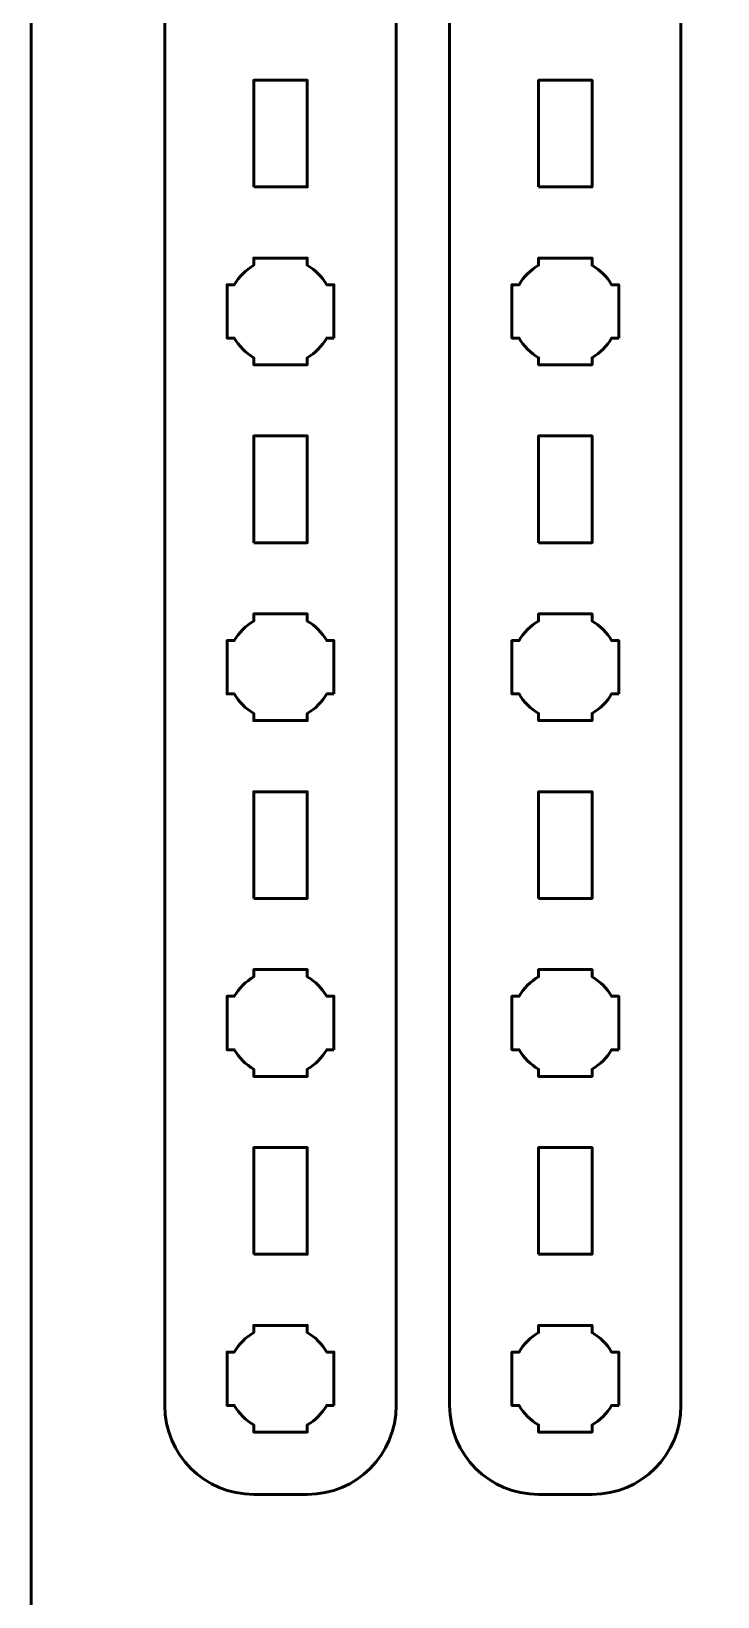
# Model space of a CAD drawing. Header units: centimetres. Extents: x -21 to 0, y -29.7 to 0.
# Drawn here: x -21 to -17.14, y -20.47 to -11.67 of the extents above; entities that cross this region are included whole.
import ezdxf

# ---------------------------------------------------------------- set-up
doc = ezdxf.new("R2010")
doc.units = ezdxf.units.CM
doc.header["$MEASUREMENT"] = 0
doc.layers.add('Layer 1', color=7, linetype='Continuous')

msp = doc.modelspace()

# ---------------------------------------------------------------- linework, layer by layer
at = {"layer": 'Layer 1', "color": 1, "lineweight": 53}
msp.add_open_spline([(-21.00003, -29.19995), (-21.00003, -29.19995), (-21.00003, -2.29992), (-21.00003, -2.29992), (-21.00003, -2.29992), (-21.00003, -2.21709), (-20.93286, -2.14992), (-20.85003, -2.14992), (-20.85003, -2.14992), (-20.7672, -2.14992), (-20.70003, -2.08275), (-20.70003, -1.99992), (-20.70003, -1.99992), (-20.70003, -1.91709), (-20.7672, -1.84992), (-20.85003, -1.84992), (-20.85003, -1.84992), (-20.93286, -1.84992), (-21.00003, -1.78275), (-21.00003, -1.69992), (-21.00003, -1.69992), (-21.00003, -1.61709), (-20.93286, -1.54992), (-20.85003, -1.54992), (-20.85003, -1.54992), (-20.7672, -1.54992), (-20.70003, -1.48275), (-20.70003, -1.39992), (-20.70003, -1.39992), (-20.70003, -1.31709), (-20.7672, -1.24992), (-20.85003, -1.24992), (-20.85003, -1.24992), (-20.93286, -1.24992), (-21.00003, -1.18275), (-21.00003, -1.09992), (-21.00003, -1.09992), (-21.00003, -1.09992), (-21.00003, -0.49992), (-21.00003, -0.49992), (-21.00003, -0.49992), (-21.00003, -0.22295), (-20.77694, 0.00004), (-20.49994, 0.00004), (-20.49994, 0.00004), (-20.49994, 0.00004), (-0.50008, 0.00004), (-0.50008, 0.00004), (-0.50008, 0.00004), (-0.22294, 0.00004), (0.00002, -0.22295), (0.00002, -0.49992), (0.00002, -0.49992), (0.00002, -0.49992), (0.00002, -29.19995), (0.00002, -29.19995), (0.00002, -29.19995), (0.00002, -29.47695), (-0.22294, -29.70004), (-0.50008, -29.70004), (-0.50008, -29.70004), (-0.50008, -29.70004), (-20.49994, -29.70004), (-20.49994, -29.70004), (-20.49994, -29.70004), (-20.77694, -29.70004), (-21.00003, -29.47695), (-21.00003, -29.19995)], degree=3, knots=[0, 0, 0, 0, 0.0588235, 0.0588235, 0.0588235, 0.0588235, 0.1176471, 0.1176471, 0.1176471, 0.1176471, 0.1764706, 0.1764706, 0.1764706, 0.1764706, 0.2352941, 0.2352941, 0.2352941, 0.2352941, 0.2941176, 0.2941176, 0.2941176, 0.2941176, 0.3529412, 0.3529412, 0.3529412, 0.3529412, 0.4117647, 0.4117647, 0.4117647, 0.4117647, 0.4705882, 0.4705882, 0.4705882, 0.4705882, 0.5294118, 0.5294118, 0.5294118, 0.5294118, 0.5882353, 0.5882353, 0.5882353, 0.5882353, 0.6470588, 0.6470588, 0.6470588, 0.6470588, 0.7058824, 0.7058824, 0.7058824, 0.7058824, 0.7647059, 0.7647059, 0.7647059, 0.7647059, 0.8235294, 0.8235294, 0.8235294, 0.8235294, 0.8823529, 0.8823529, 0.8823529, 0.8823529, 0.9411765, 0.9411765, 0.9411765, 0.9411765, 1, 1, 1, 1], dxfattribs=at)
at = {"layer": 'Layer 1', "color": 3, "lineweight": 53}
for points in [[(-20.25007, -19.39972), (-20.25007, -19.39972), (-20.25007, -1.09979), (-20.25007, -1.09979), (-20.25007, -1.09979), (-20.25007, -0.82279), (-20.02698, -0.59969), (-19.74998, -0.59969), (-19.74998, -0.59969), (-19.74998, -0.59969), (-19.44997, -0.59969), (-19.44997, -0.59969), (-19.44997, -0.59969), (-19.17301, -0.59969), (-18.95005, -0.82279), (-18.95005, -1.09979), (-18.95005, -1.09979), (-18.95005, -1.09979), (-18.95005, -19.39972), (-18.95005, -19.39972), (-18.95005, -19.39972), (-18.95005, -19.67672), (-19.17301, -19.89981), (-19.44997, -19.89981), (-19.44997, -19.89981), (-19.44997, -19.89981), (-19.74998, -19.89981), (-19.74998, -19.89981), (-19.74998, -19.89981), (-20.02698, -19.89981), (-20.25007, -19.67672), (-20.25007, -19.39972)], [(-18.65007, -19.39972), (-18.65007, -19.39972), (-18.65007, -1.09979), (-18.65007, -1.09979), (-18.65007, -1.09979), (-18.65007, -0.82279), (-18.42698, -0.59969), (-18.14998, -0.59969), (-18.14998, -0.59969), (-18.14998, -0.59969), (-17.84997, -0.59969), (-17.84997, -0.59969), (-17.84997, -0.59969), (-17.57301, -0.59969), (-17.35005, -0.82279), (-17.35005, -1.09979), (-17.35005, -1.09979), (-17.35005, -1.09979), (-17.35005, -19.39972), (-17.35005, -19.39972), (-17.35005, -19.39972), (-17.35005, -19.67672), (-17.57301, -19.89981), (-17.84997, -19.89981), (-17.84997, -19.89981), (-17.84997, -19.89981), (-18.14998, -19.89981), (-18.14998, -19.89981), (-18.14998, -19.89981), (-18.42698, -19.89981), (-18.65007, -19.67672), (-18.65007, -19.39972)]]:
    msp.add_open_spline(points, degree=3, knots=[0, 0, 0, 0, 0.125, 0.125, 0.125, 0.125, 0.25, 0.25, 0.25, 0.25, 0.375, 0.375, 0.375, 0.375, 0.5, 0.5, 0.5, 0.5, 0.625, 0.625, 0.625, 0.625, 0.75, 0.75, 0.75, 0.75, 0.875, 0.875, 0.875, 0.875, 1, 1, 1, 1], dxfattribs=at)
at = {"layer": 'Layer 1', "lineweight": 53}
for points, knots in [([(-19.74998, -12.54976), (-19.74998, -12.54976), (-19.74998, -11.94975), (-19.74998, -11.94975), (-19.74998, -11.94975), (-19.74998, -11.94975), (-19.44997, -11.94975), (-19.44997, -11.94975), (-19.44997, -11.94975), (-19.44997, -11.94975), (-19.44997, -12.54976), (-19.44997, -12.54976), (-19.44997, -12.54976), (-19.44997, -12.54976), (-19.74998, -12.54976), (-19.74998, -12.54976)], [0, 0, 0, 0, 0.25, 0.25, 0.25, 0.25, 0.5, 0.5, 0.5, 0.5, 0.75, 0.75, 0.75, 0.75, 1, 1, 1, 1]), ([(-18.14998, -12.54976), (-18.14998, -12.54976), (-18.14998, -11.94975), (-18.14998, -11.94975), (-18.14998, -11.94975), (-18.14998, -11.94975), (-17.84997, -11.94975), (-17.84997, -11.94975), (-17.84997, -11.94975), (-17.84997, -11.94975), (-17.84997, -12.54976), (-17.84997, -12.54976), (-17.84997, -12.54976), (-17.84997, -12.54976), (-18.14998, -12.54976), (-18.14998, -12.54976)], [0, 0, 0, 0, 0.25, 0.25, 0.25, 0.25, 0.5, 0.5, 0.5, 0.5, 0.75, 0.75, 0.75, 0.75, 1, 1, 1, 1]), ([(-19.30004, -13.39974), (-19.30004, -13.39974), (-19.34015, -13.39974), (-19.34015, -13.39974), (-19.34015, -13.39974), (-19.36647, -13.44536), (-19.4045, -13.48324), (-19.44997, -13.50956), (-19.44997, -13.50956), (-19.44997, -13.50956), (-19.44997, -13.54981), (-19.44997, -13.54981), (-19.44997, -13.54981), (-19.44997, -13.54981), (-19.60005, -13.54981), (-19.60005, -13.54981), (-19.60005, -13.54981), (-19.60005, -13.54981), (-19.74998, -13.54981), (-19.74998, -13.54981), (-19.74998, -13.54981), (-19.74998, -13.54981), (-19.74998, -13.50956), (-19.74998, -13.50956), (-19.74998, -13.50956), (-19.79559, -13.48324), (-19.83351, -13.44536), (-19.85983, -13.39974), (-19.85983, -13.39974), (-19.85983, -13.39974), (-19.90005, -13.39974), (-19.90005, -13.39974), (-19.90005, -13.39974), (-19.90005, -13.39974), (-19.90005, -13.24981), (-19.90005, -13.24981), (-19.90005, -13.24981), (-19.90005, -13.24981), (-19.90005, -13.09974), (-19.90005, -13.09974), (-19.90005, -13.09974), (-19.90005, -13.09974), (-19.85983, -13.09974), (-19.85983, -13.09974), (-19.85983, -13.09974), (-19.83351, -13.05427), (-19.79559, -13.01624), (-19.74998, -12.98992), (-19.74998, -12.98992), (-19.74998, -12.98992), (-19.74998, -12.94981), (-19.74998, -12.94981), (-19.74998, -12.94981), (-19.74998, -12.94981), (-19.60005, -12.94981), (-19.60005, -12.94981), (-19.60005, -12.94981), (-19.60005, -12.94981), (-19.44997, -12.94981), (-19.44997, -12.94981), (-19.44997, -12.94981), (-19.44997, -12.94981), (-19.44997, -12.98992), (-19.44997, -12.98992), (-19.44997, -12.98992), (-19.4045, -13.01624), (-19.36647, -13.05427), (-19.34015, -13.09974), (-19.34015, -13.09974), (-19.34015, -13.09974), (-19.30004, -13.09974), (-19.30004, -13.09974), (-19.30004, -13.09974), (-19.30004, -13.09974), (-19.30004, -13.24981), (-19.30004, -13.24981), (-19.30004, -13.24981), (-19.30004, -13.24981), (-19.30004, -13.39974), (-19.30004, -13.39974)], [0, 0, 0, 0, 0.05, 0.05, 0.05, 0.05, 0.1, 0.1, 0.1, 0.1, 0.15, 0.15, 0.15, 0.15, 0.2, 0.2, 0.2, 0.2, 0.25, 0.25, 0.25, 0.25, 0.3, 0.3, 0.3, 0.3, 0.35, 0.35, 0.35, 0.35, 0.4, 0.4, 0.4, 0.4, 0.45, 0.45, 0.45, 0.45, 0.5, 0.5, 0.5, 0.5, 0.55, 0.55, 0.55, 0.55, 0.6, 0.6, 0.6, 0.6, 0.65, 0.65, 0.65, 0.65, 0.7, 0.7, 0.7, 0.7, 0.75, 0.75, 0.75, 0.75, 0.8, 0.8, 0.8, 0.8, 0.85, 0.85, 0.85, 0.85, 0.9, 0.9, 0.9, 0.9, 0.95, 0.95, 0.95, 0.95, 1, 1, 1, 1]), ([(-17.70004, -13.39974), (-17.70004, -13.39974), (-17.74015, -13.39974), (-17.74015, -13.39974), (-17.74015, -13.39974), (-17.76647, -13.44536), (-17.8045, -13.48324), (-17.84997, -13.50956), (-17.84997, -13.50956), (-17.84997, -13.50956), (-17.84997, -13.54981), (-17.84997, -13.54981), (-17.84997, -13.54981), (-17.84997, -13.54981), (-18.00005, -13.54981), (-18.00005, -13.54981), (-18.00005, -13.54981), (-18.00005, -13.54981), (-18.14998, -13.54981), (-18.14998, -13.54981), (-18.14998, -13.54981), (-18.14998, -13.54981), (-18.14998, -13.50956), (-18.14998, -13.50956), (-18.14998, -13.50956), (-18.19559, -13.48324), (-18.23351, -13.44536), (-18.25983, -13.39974), (-18.25983, -13.39974), (-18.25983, -13.39974), (-18.30005, -13.39974), (-18.30005, -13.39974), (-18.30005, -13.39974), (-18.30005, -13.39974), (-18.30005, -13.24981), (-18.30005, -13.24981), (-18.30005, -13.24981), (-18.30005, -13.24981), (-18.30005, -13.09974), (-18.30005, -13.09974), (-18.30005, -13.09974), (-18.30005, -13.09974), (-18.25983, -13.09974), (-18.25983, -13.09974), (-18.25983, -13.09974), (-18.23351, -13.05427), (-18.19559, -13.01624), (-18.14998, -12.98992), (-18.14998, -12.98992), (-18.14998, -12.98992), (-18.14998, -12.94981), (-18.14998, -12.94981), (-18.14998, -12.94981), (-18.14998, -12.94981), (-18.00005, -12.94981), (-18.00005, -12.94981), (-18.00005, -12.94981), (-18.00005, -12.94981), (-17.84997, -12.94981), (-17.84997, -12.94981), (-17.84997, -12.94981), (-17.84997, -12.94981), (-17.84997, -12.98992), (-17.84997, -12.98992), (-17.84997, -12.98992), (-17.8045, -13.01624), (-17.76647, -13.05427), (-17.74015, -13.09974), (-17.74015, -13.09974), (-17.74015, -13.09974), (-17.70004, -13.09974), (-17.70004, -13.09974), (-17.70004, -13.09974), (-17.70004, -13.09974), (-17.70004, -13.24981), (-17.70004, -13.24981), (-17.70004, -13.24981), (-17.70004, -13.24981), (-17.70004, -13.39974), (-17.70004, -13.39974)], [0, 0, 0, 0, 0.05, 0.05, 0.05, 0.05, 0.1, 0.1, 0.1, 0.1, 0.15, 0.15, 0.15, 0.15, 0.2, 0.2, 0.2, 0.2, 0.25, 0.25, 0.25, 0.25, 0.3, 0.3, 0.3, 0.3, 0.35, 0.35, 0.35, 0.35, 0.4, 0.4, 0.4, 0.4, 0.45, 0.45, 0.45, 0.45, 0.5, 0.5, 0.5, 0.5, 0.55, 0.55, 0.55, 0.55, 0.6, 0.6, 0.6, 0.6, 0.65, 0.65, 0.65, 0.65, 0.7, 0.7, 0.7, 0.7, 0.75, 0.75, 0.75, 0.75, 0.8, 0.8, 0.8, 0.8, 0.85, 0.85, 0.85, 0.85, 0.9, 0.9, 0.9, 0.9, 0.95, 0.95, 0.95, 0.95, 1, 1, 1, 1]), ([(-19.74998, -14.54973), (-19.74998, -14.54973), (-19.74998, -13.94972), (-19.74998, -13.94972), (-19.74998, -13.94972), (-19.74998, -13.94972), (-19.44997, -13.94972), (-19.44997, -13.94972), (-19.44997, -13.94972), (-19.44997, -13.94972), (-19.44997, -14.54973), (-19.44997, -14.54973), (-19.44997, -14.54973), (-19.44997, -14.54973), (-19.74998, -14.54973), (-19.74998, -14.54973)], [0, 0, 0, 0, 0.25, 0.25, 0.25, 0.25, 0.5, 0.5, 0.5, 0.5, 0.75, 0.75, 0.75, 0.75, 1, 1, 1, 1]), ([(-18.14998, -14.54973), (-18.14998, -14.54973), (-18.14998, -13.94972), (-18.14998, -13.94972), (-18.14998, -13.94972), (-18.14998, -13.94972), (-17.84997, -13.94972), (-17.84997, -13.94972), (-17.84997, -13.94972), (-17.84997, -13.94972), (-17.84997, -14.54973), (-17.84997, -14.54973), (-17.84997, -14.54973), (-17.84997, -14.54973), (-18.14998, -14.54973), (-18.14998, -14.54973)], [0, 0, 0, 0, 0.25, 0.25, 0.25, 0.25, 0.5, 0.5, 0.5, 0.5, 0.75, 0.75, 0.75, 0.75, 1, 1, 1, 1]), ([(-19.30004, -15.39985), (-19.30004, -15.39985), (-19.34015, -15.39985), (-19.34015, -15.39985), (-19.34015, -15.39985), (-19.36647, -15.44532), (-19.4045, -15.48321), (-19.44997, -15.50967), (-19.44997, -15.50967), (-19.44997, -15.50967), (-19.44997, -15.54978), (-19.44997, -15.54978), (-19.44997, -15.54978), (-19.44997, -15.54978), (-19.60005, -15.54978), (-19.60005, -15.54978), (-19.60005, -15.54978), (-19.60005, -15.54978), (-19.74998, -15.54978), (-19.74998, -15.54978), (-19.74998, -15.54978), (-19.74998, -15.54978), (-19.74998, -15.50967), (-19.74998, -15.50967), (-19.74998, -15.50967), (-19.79559, -15.48321), (-19.83351, -15.44532), (-19.85983, -15.39985), (-19.85983, -15.39985), (-19.85983, -15.39985), (-19.90005, -15.39985), (-19.90005, -15.39985), (-19.90005, -15.39985), (-19.90005, -15.39985), (-19.90005, -15.24978), (-19.90005, -15.24978), (-19.90005, -15.24978), (-19.90005, -15.24978), (-19.90005, -15.09985), (-19.90005, -15.09985), (-19.90005, -15.09985), (-19.90005, -15.09985), (-19.85983, -15.09985), (-19.85983, -15.09985), (-19.85983, -15.09985), (-19.83351, -15.05423), (-19.79559, -15.01631), (-19.74998, -14.98999), (-19.74998, -14.98999), (-19.74998, -14.98999), (-19.74998, -14.94978), (-19.74998, -14.94978), (-19.74998, -14.94978), (-19.74998, -14.94978), (-19.60005, -14.94978), (-19.60005, -14.94978), (-19.60005, -14.94978), (-19.60005, -14.94978), (-19.44997, -14.94978), (-19.44997, -14.94978), (-19.44997, -14.94978), (-19.44997, -14.94978), (-19.44997, -14.98999), (-19.44997, -14.98999), (-19.44997, -14.98999), (-19.4045, -15.01631), (-19.36647, -15.05423), (-19.34015, -15.09985), (-19.34015, -15.09985), (-19.34015, -15.09985), (-19.30004, -15.09985), (-19.30004, -15.09985), (-19.30004, -15.09985), (-19.30004, -15.09985), (-19.30004, -15.24978), (-19.30004, -15.24978), (-19.30004, -15.24978), (-19.30004, -15.24978), (-19.30004, -15.39985), (-19.30004, -15.39985)], [0, 0, 0, 0, 0.05, 0.05, 0.05, 0.05, 0.1, 0.1, 0.1, 0.1, 0.15, 0.15, 0.15, 0.15, 0.2, 0.2, 0.2, 0.2, 0.25, 0.25, 0.25, 0.25, 0.3, 0.3, 0.3, 0.3, 0.35, 0.35, 0.35, 0.35, 0.4, 0.4, 0.4, 0.4, 0.45, 0.45, 0.45, 0.45, 0.5, 0.5, 0.5, 0.5, 0.55, 0.55, 0.55, 0.55, 0.6, 0.6, 0.6, 0.6, 0.65, 0.65, 0.65, 0.65, 0.7, 0.7, 0.7, 0.7, 0.75, 0.75, 0.75, 0.75, 0.8, 0.8, 0.8, 0.8, 0.85, 0.85, 0.85, 0.85, 0.9, 0.9, 0.9, 0.9, 0.95, 0.95, 0.95, 0.95, 1, 1, 1, 1]), ([(-17.70004, -15.39985), (-17.70004, -15.39985), (-17.74015, -15.39985), (-17.74015, -15.39985), (-17.74015, -15.39985), (-17.76647, -15.44532), (-17.8045, -15.48321), (-17.84997, -15.50967), (-17.84997, -15.50967), (-17.84997, -15.50967), (-17.84997, -15.54978), (-17.84997, -15.54978), (-17.84997, -15.54978), (-17.84997, -15.54978), (-18.00005, -15.54978), (-18.00005, -15.54978), (-18.00005, -15.54978), (-18.00005, -15.54978), (-18.14998, -15.54978), (-18.14998, -15.54978), (-18.14998, -15.54978), (-18.14998, -15.54978), (-18.14998, -15.50967), (-18.14998, -15.50967), (-18.14998, -15.50967), (-18.19559, -15.48321), (-18.23351, -15.44532), (-18.25983, -15.39985), (-18.25983, -15.39985), (-18.25983, -15.39985), (-18.30005, -15.39985), (-18.30005, -15.39985), (-18.30005, -15.39985), (-18.30005, -15.39985), (-18.30005, -15.24978), (-18.30005, -15.24978), (-18.30005, -15.24978), (-18.30005, -15.24978), (-18.30005, -15.09985), (-18.30005, -15.09985), (-18.30005, -15.09985), (-18.30005, -15.09985), (-18.25983, -15.09985), (-18.25983, -15.09985), (-18.25983, -15.09985), (-18.23351, -15.05423), (-18.19559, -15.01631), (-18.14998, -14.98999), (-18.14998, -14.98999), (-18.14998, -14.98999), (-18.14998, -14.94978), (-18.14998, -14.94978), (-18.14998, -14.94978), (-18.14998, -14.94978), (-18.00005, -14.94978), (-18.00005, -14.94978), (-18.00005, -14.94978), (-18.00005, -14.94978), (-17.84997, -14.94978), (-17.84997, -14.94978), (-17.84997, -14.94978), (-17.84997, -14.94978), (-17.84997, -14.98999), (-17.84997, -14.98999), (-17.84997, -14.98999), (-17.8045, -15.01631), (-17.76647, -15.05423), (-17.74015, -15.09985), (-17.74015, -15.09985), (-17.74015, -15.09985), (-17.70004, -15.09985), (-17.70004, -15.09985), (-17.70004, -15.09985), (-17.70004, -15.09985), (-17.70004, -15.24978), (-17.70004, -15.24978), (-17.70004, -15.24978), (-17.70004, -15.24978), (-17.70004, -15.39985), (-17.70004, -15.39985)], [0, 0, 0, 0, 0.05, 0.05, 0.05, 0.05, 0.1, 0.1, 0.1, 0.1, 0.15, 0.15, 0.15, 0.15, 0.2, 0.2, 0.2, 0.2, 0.25, 0.25, 0.25, 0.25, 0.3, 0.3, 0.3, 0.3, 0.35, 0.35, 0.35, 0.35, 0.4, 0.4, 0.4, 0.4, 0.45, 0.45, 0.45, 0.45, 0.5, 0.5, 0.5, 0.5, 0.55, 0.55, 0.55, 0.55, 0.6, 0.6, 0.6, 0.6, 0.65, 0.65, 0.65, 0.65, 0.7, 0.7, 0.7, 0.7, 0.75, 0.75, 0.75, 0.75, 0.8, 0.8, 0.8, 0.8, 0.85, 0.85, 0.85, 0.85, 0.9, 0.9, 0.9, 0.9, 0.95, 0.95, 0.95, 0.95, 1, 1, 1, 1]), ([(-19.74998, -16.5498), (-19.74998, -16.5498), (-19.74998, -15.9498), (-19.74998, -15.9498), (-19.74998, -15.9498), (-19.74998, -15.9498), (-19.44997, -15.9498), (-19.44997, -15.9498), (-19.44997, -15.9498), (-19.44997, -15.9498), (-19.44997, -16.5498), (-19.44997, -16.5498), (-19.44997, -16.5498), (-19.44997, -16.5498), (-19.74998, -16.5498), (-19.74998, -16.5498)], [0, 0, 0, 0, 0.25, 0.25, 0.25, 0.25, 0.5, 0.5, 0.5, 0.5, 0.75, 0.75, 0.75, 0.75, 1, 1, 1, 1]), ([(-18.14998, -16.5498), (-18.14998, -16.5498), (-18.14998, -15.9498), (-18.14998, -15.9498), (-18.14998, -15.9498), (-18.14998, -15.9498), (-17.84997, -15.9498), (-17.84997, -15.9498), (-17.84997, -15.9498), (-17.84997, -15.9498), (-17.84997, -16.5498), (-17.84997, -16.5498), (-17.84997, -16.5498), (-17.84997, -16.5498), (-18.14998, -16.5498), (-18.14998, -16.5498)], [0, 0, 0, 0, 0.25, 0.25, 0.25, 0.25, 0.5, 0.5, 0.5, 0.5, 0.75, 0.75, 0.75, 0.75, 1, 1, 1, 1]), ([(-19.30004, -17.39978), (-19.30004, -17.39978), (-19.34015, -17.39978), (-19.34015, -17.39978), (-19.34015, -17.39978), (-19.36647, -17.44526), (-19.4045, -17.48329), (-19.44997, -17.5096), (-19.44997, -17.5096), (-19.44997, -17.5096), (-19.44997, -17.54971), (-19.44997, -17.54971), (-19.44997, -17.54971), (-19.44997, -17.54971), (-19.60005, -17.54971), (-19.60005, -17.54971), (-19.60005, -17.54971), (-19.60005, -17.54971), (-19.74998, -17.54971), (-19.74998, -17.54971), (-19.74998, -17.54971), (-19.74998, -17.54971), (-19.74998, -17.5096), (-19.74998, -17.5096), (-19.74998, -17.5096), (-19.79559, -17.48329), (-19.83351, -17.44526), (-19.85983, -17.39978), (-19.85983, -17.39978), (-19.85983, -17.39978), (-19.90005, -17.39978), (-19.90005, -17.39978), (-19.90005, -17.39978), (-19.90005, -17.39978), (-19.90005, -17.24971), (-19.90005, -17.24971), (-19.90005, -17.24971), (-19.90005, -17.24971), (-19.90005, -17.09978), (-19.90005, -17.09978), (-19.90005, -17.09978), (-19.90005, -17.09978), (-19.85983, -17.09978), (-19.85983, -17.09978), (-19.85983, -17.09978), (-19.83351, -17.05431), (-19.79559, -17.01628), (-19.74998, -16.98996), (-19.74998, -16.98996), (-19.74998, -16.98996), (-19.74998, -16.94971), (-19.74998, -16.94971), (-19.74998, -16.94971), (-19.74998, -16.94971), (-19.60005, -16.94971), (-19.60005, -16.94971), (-19.60005, -16.94971), (-19.60005, -16.94971), (-19.44997, -16.94971), (-19.44997, -16.94971), (-19.44997, -16.94971), (-19.44997, -16.94971), (-19.44997, -16.98996), (-19.44997, -16.98996), (-19.44997, -16.98996), (-19.4045, -17.01628), (-19.36647, -17.05431), (-19.34015, -17.09978), (-19.34015, -17.09978), (-19.34015, -17.09978), (-19.30004, -17.09978), (-19.30004, -17.09978), (-19.30004, -17.09978), (-19.30004, -17.09978), (-19.30004, -17.24971), (-19.30004, -17.24971), (-19.30004, -17.24971), (-19.30004, -17.24971), (-19.30004, -17.39978), (-19.30004, -17.39978)], [0, 0, 0, 0, 0.05, 0.05, 0.05, 0.05, 0.1, 0.1, 0.1, 0.1, 0.15, 0.15, 0.15, 0.15, 0.2, 0.2, 0.2, 0.2, 0.25, 0.25, 0.25, 0.25, 0.3, 0.3, 0.3, 0.3, 0.35, 0.35, 0.35, 0.35, 0.4, 0.4, 0.4, 0.4, 0.45, 0.45, 0.45, 0.45, 0.5, 0.5, 0.5, 0.5, 0.55, 0.55, 0.55, 0.55, 0.6, 0.6, 0.6, 0.6, 0.65, 0.65, 0.65, 0.65, 0.7, 0.7, 0.7, 0.7, 0.75, 0.75, 0.75, 0.75, 0.8, 0.8, 0.8, 0.8, 0.85, 0.85, 0.85, 0.85, 0.9, 0.9, 0.9, 0.9, 0.95, 0.95, 0.95, 0.95, 1, 1, 1, 1]), ([(-17.70004, -17.39978), (-17.70004, -17.39978), (-17.74015, -17.39978), (-17.74015, -17.39978), (-17.74015, -17.39978), (-17.76647, -17.44526), (-17.8045, -17.48329), (-17.84997, -17.5096), (-17.84997, -17.5096), (-17.84997, -17.5096), (-17.84997, -17.54971), (-17.84997, -17.54971), (-17.84997, -17.54971), (-17.84997, -17.54971), (-18.00005, -17.54971), (-18.00005, -17.54971), (-18.00005, -17.54971), (-18.00005, -17.54971), (-18.14998, -17.54971), (-18.14998, -17.54971), (-18.14998, -17.54971), (-18.14998, -17.54971), (-18.14998, -17.5096), (-18.14998, -17.5096), (-18.14998, -17.5096), (-18.19559, -17.48329), (-18.23351, -17.44526), (-18.25983, -17.39978), (-18.25983, -17.39978), (-18.25983, -17.39978), (-18.30005, -17.39978), (-18.30005, -17.39978), (-18.30005, -17.39978), (-18.30005, -17.39978), (-18.30005, -17.24971), (-18.30005, -17.24971), (-18.30005, -17.24971), (-18.30005, -17.24971), (-18.30005, -17.09978), (-18.30005, -17.09978), (-18.30005, -17.09978), (-18.30005, -17.09978), (-18.25983, -17.09978), (-18.25983, -17.09978), (-18.25983, -17.09978), (-18.23351, -17.05431), (-18.19559, -17.01628), (-18.14998, -16.98996), (-18.14998, -16.98996), (-18.14998, -16.98996), (-18.14998, -16.94971), (-18.14998, -16.94971), (-18.14998, -16.94971), (-18.14998, -16.94971), (-18.00005, -16.94971), (-18.00005, -16.94971), (-18.00005, -16.94971), (-18.00005, -16.94971), (-17.84997, -16.94971), (-17.84997, -16.94971), (-17.84997, -16.94971), (-17.84997, -16.94971), (-17.84997, -16.98996), (-17.84997, -16.98996), (-17.84997, -16.98996), (-17.8045, -17.01628), (-17.76647, -17.05431), (-17.74015, -17.09978), (-17.74015, -17.09978), (-17.74015, -17.09978), (-17.70004, -17.09978), (-17.70004, -17.09978), (-17.70004, -17.09978), (-17.70004, -17.09978), (-17.70004, -17.24971), (-17.70004, -17.24971), (-17.70004, -17.24971), (-17.70004, -17.24971), (-17.70004, -17.39978), (-17.70004, -17.39978)], [0, 0, 0, 0, 0.05, 0.05, 0.05, 0.05, 0.1, 0.1, 0.1, 0.1, 0.15, 0.15, 0.15, 0.15, 0.2, 0.2, 0.2, 0.2, 0.25, 0.25, 0.25, 0.25, 0.3, 0.3, 0.3, 0.3, 0.35, 0.35, 0.35, 0.35, 0.4, 0.4, 0.4, 0.4, 0.45, 0.45, 0.45, 0.45, 0.5, 0.5, 0.5, 0.5, 0.55, 0.55, 0.55, 0.55, 0.6, 0.6, 0.6, 0.6, 0.65, 0.65, 0.65, 0.65, 0.7, 0.7, 0.7, 0.7, 0.75, 0.75, 0.75, 0.75, 0.8, 0.8, 0.8, 0.8, 0.85, 0.85, 0.85, 0.85, 0.9, 0.9, 0.9, 0.9, 0.95, 0.95, 0.95, 0.95, 1, 1, 1, 1]), ([(-19.74998, -18.54977), (-19.74998, -18.54977), (-19.74998, -17.94976), (-19.74998, -17.94976), (-19.74998, -17.94976), (-19.74998, -17.94976), (-19.44997, -17.94976), (-19.44997, -17.94976), (-19.44997, -17.94976), (-19.44997, -17.94976), (-19.44997, -18.54977), (-19.44997, -18.54977), (-19.44997, -18.54977), (-19.44997, -18.54977), (-19.74998, -18.54977), (-19.74998, -18.54977)], [0, 0, 0, 0, 0.25, 0.25, 0.25, 0.25, 0.5, 0.5, 0.5, 0.5, 0.75, 0.75, 0.75, 0.75, 1, 1, 1, 1]), ([(-18.14998, -18.54977), (-18.14998, -18.54977), (-18.14998, -17.94976), (-18.14998, -17.94976), (-18.14998, -17.94976), (-18.14998, -17.94976), (-17.84997, -17.94976), (-17.84997, -17.94976), (-17.84997, -17.94976), (-17.84997, -17.94976), (-17.84997, -18.54977), (-17.84997, -18.54977), (-17.84997, -18.54977), (-17.84997, -18.54977), (-18.14998, -18.54977), (-18.14998, -18.54977)], [0, 0, 0, 0, 0.25, 0.25, 0.25, 0.25, 0.5, 0.5, 0.5, 0.5, 0.75, 0.75, 0.75, 0.75, 1, 1, 1, 1]), ([(-19.30004, -19.39972), (-19.30004, -19.39972), (-19.34015, -19.39972), (-19.34015, -19.39972), (-19.34015, -19.39972), (-19.36647, -19.44533), (-19.4045, -19.48325), (-19.44997, -19.50957), (-19.44997, -19.50957), (-19.44997, -19.50957), (-19.44997, -19.54979), (-19.44997, -19.54979), (-19.44997, -19.54979), (-19.44997, -19.54979), (-19.60005, -19.54979), (-19.60005, -19.54979), (-19.60005, -19.54979), (-19.60005, -19.54979), (-19.74998, -19.54979), (-19.74998, -19.54979), (-19.74998, -19.54979), (-19.74998, -19.54979), (-19.74998, -19.50957), (-19.74998, -19.50957), (-19.74998, -19.50957), (-19.79559, -19.48325), (-19.83351, -19.44533), (-19.85983, -19.39972), (-19.85983, -19.39972), (-19.85983, -19.39972), (-19.90005, -19.39972), (-19.90005, -19.39972), (-19.90005, -19.39972), (-19.90005, -19.39972), (-19.90005, -19.24979), (-19.90005, -19.24979), (-19.90005, -19.24979), (-19.90005, -19.24979), (-19.90005, -19.09971), (-19.90005, -19.09971), (-19.90005, -19.09971), (-19.90005, -19.09971), (-19.85983, -19.09971), (-19.85983, -19.09971), (-19.85983, -19.09971), (-19.83351, -19.05424), (-19.79559, -19.01621), (-19.74998, -18.98989), (-19.74998, -18.98989), (-19.74998, -18.98989), (-19.74998, -18.94978), (-19.74998, -18.94978), (-19.74998, -18.94978), (-19.74998, -18.94978), (-19.60005, -18.94978), (-19.60005, -18.94978), (-19.60005, -18.94978), (-19.60005, -18.94978), (-19.44997, -18.94978), (-19.44997, -18.94978), (-19.44997, -18.94978), (-19.44997, -18.94978), (-19.44997, -18.98989), (-19.44997, -18.98989), (-19.44997, -18.98989), (-19.4045, -19.01621), (-19.36647, -19.05424), (-19.34015, -19.09971), (-19.34015, -19.09971), (-19.34015, -19.09971), (-19.30004, -19.09971), (-19.30004, -19.09971), (-19.30004, -19.09971), (-19.30004, -19.09971), (-19.30004, -19.24979), (-19.30004, -19.24979), (-19.30004, -19.24979), (-19.30004, -19.24979), (-19.30004, -19.39972), (-19.30004, -19.39972)], [0, 0, 0, 0, 0.05, 0.05, 0.05, 0.05, 0.1, 0.1, 0.1, 0.1, 0.15, 0.15, 0.15, 0.15, 0.2, 0.2, 0.2, 0.2, 0.25, 0.25, 0.25, 0.25, 0.3, 0.3, 0.3, 0.3, 0.35, 0.35, 0.35, 0.35, 0.4, 0.4, 0.4, 0.4, 0.45, 0.45, 0.45, 0.45, 0.5, 0.5, 0.5, 0.5, 0.55, 0.55, 0.55, 0.55, 0.6, 0.6, 0.6, 0.6, 0.65, 0.65, 0.65, 0.65, 0.7, 0.7, 0.7, 0.7, 0.75, 0.75, 0.75, 0.75, 0.8, 0.8, 0.8, 0.8, 0.85, 0.85, 0.85, 0.85, 0.9, 0.9, 0.9, 0.9, 0.95, 0.95, 0.95, 0.95, 1, 1, 1, 1]), ([(-17.70004, -19.39972), (-17.70004, -19.39972), (-17.74015, -19.39972), (-17.74015, -19.39972), (-17.74015, -19.39972), (-17.76647, -19.44533), (-17.8045, -19.48325), (-17.84997, -19.50957), (-17.84997, -19.50957), (-17.84997, -19.50957), (-17.84997, -19.54979), (-17.84997, -19.54979), (-17.84997, -19.54979), (-17.84997, -19.54979), (-18.00005, -19.54979), (-18.00005, -19.54979), (-18.00005, -19.54979), (-18.00005, -19.54979), (-18.14998, -19.54979), (-18.14998, -19.54979), (-18.14998, -19.54979), (-18.14998, -19.54979), (-18.14998, -19.50957), (-18.14998, -19.50957), (-18.14998, -19.50957), (-18.19559, -19.48325), (-18.23351, -19.44533), (-18.25983, -19.39972), (-18.25983, -19.39972), (-18.25983, -19.39972), (-18.30005, -19.39972), (-18.30005, -19.39972), (-18.30005, -19.39972), (-18.30005, -19.39972), (-18.30005, -19.24979), (-18.30005, -19.24979), (-18.30005, -19.24979), (-18.30005, -19.24979), (-18.30005, -19.09971), (-18.30005, -19.09971), (-18.30005, -19.09971), (-18.30005, -19.09971), (-18.25983, -19.09971), (-18.25983, -19.09971), (-18.25983, -19.09971), (-18.23351, -19.05424), (-18.19559, -19.01621), (-18.14998, -18.98989), (-18.14998, -18.98989), (-18.14998, -18.98989), (-18.14998, -18.94978), (-18.14998, -18.94978), (-18.14998, -18.94978), (-18.14998, -18.94978), (-18.00005, -18.94978), (-18.00005, -18.94978), (-18.00005, -18.94978), (-18.00005, -18.94978), (-17.84997, -18.94978), (-17.84997, -18.94978), (-17.84997, -18.94978), (-17.84997, -18.94978), (-17.84997, -18.98989), (-17.84997, -18.98989), (-17.84997, -18.98989), (-17.8045, -19.01621), (-17.76647, -19.05424), (-17.74015, -19.09971), (-17.74015, -19.09971), (-17.74015, -19.09971), (-17.70004, -19.09971), (-17.70004, -19.09971), (-17.70004, -19.09971), (-17.70004, -19.09971), (-17.70004, -19.24979), (-17.70004, -19.24979), (-17.70004, -19.24979), (-17.70004, -19.24979), (-17.70004, -19.39972), (-17.70004, -19.39972)], [0, 0, 0, 0, 0.05, 0.05, 0.05, 0.05, 0.1, 0.1, 0.1, 0.1, 0.15, 0.15, 0.15, 0.15, 0.2, 0.2, 0.2, 0.2, 0.25, 0.25, 0.25, 0.25, 0.3, 0.3, 0.3, 0.3, 0.35, 0.35, 0.35, 0.35, 0.4, 0.4, 0.4, 0.4, 0.45, 0.45, 0.45, 0.45, 0.5, 0.5, 0.5, 0.5, 0.55, 0.55, 0.55, 0.55, 0.6, 0.6, 0.6, 0.6, 0.65, 0.65, 0.65, 0.65, 0.7, 0.7, 0.7, 0.7, 0.75, 0.75, 0.75, 0.75, 0.8, 0.8, 0.8, 0.8, 0.85, 0.85, 0.85, 0.85, 0.9, 0.9, 0.9, 0.9, 0.95, 0.95, 0.95, 0.95, 1, 1, 1, 1])]:
    msp.add_open_spline(points, degree=3, knots=knots, dxfattribs=at)

doc.saveas('drawing.dxf')
